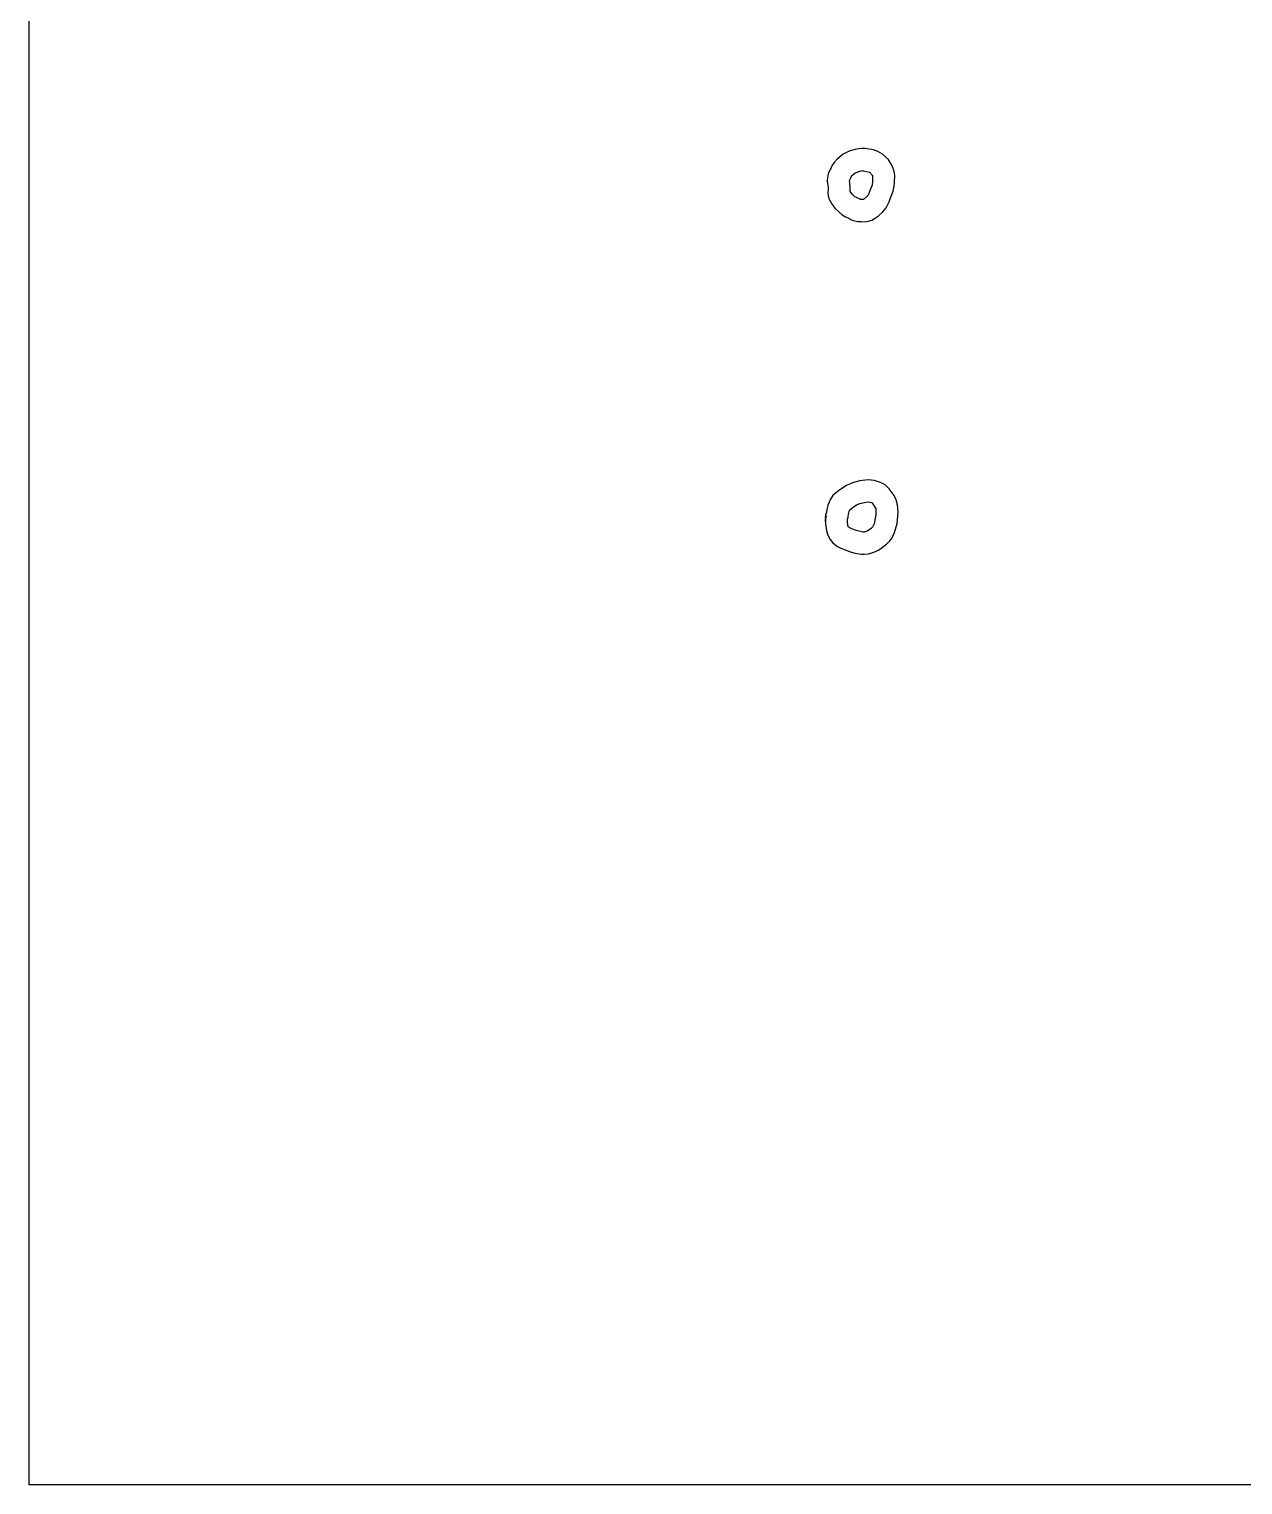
# Model space of a CAD drawing. Extents: x 2 to 598, y 1588 to 7998.
# Drawn here: x 2 to 266.2, y 2380.9 to 2697.9 of the extents above; entities that cross this region are included whole.
import ezdxf

# ---------------------------------------------------------------- set-up
doc = ezdxf.new("R2010")
doc.units = 0

msp = doc.modelspace()

# ---------------------------------------------------------------- linework, layer by layer
at = {"layer": 'Calque 1'}
for p, q in [((177.25887, 2668.8602), (176.77022, 2668.095725)), ((177.913423, 2669.558625), (177.25887, 2668.8602)), ((178.3849, 2669.9392), (177.913423, 2669.558625)), ((179.2572, 2670.6229), (178.3849, 2669.9392)), ((180.518177, 2671.272175), (179.2572, 2670.6229)), ((181.80743, 2671.6735), (180.518177, 2671.272175)), ((182.54847, 2671.7975), (181.80743, 2671.6735)), ((183.29209, 2671.8795), (182.54847, 2671.7975)), ((183.47245, 2671.8795), (183.29209, 2671.8795)), ((184.01937, 2671.8458), (183.47212, 2671.8938)), ((183.47212, 2671.8938), (183.47245, 2671.8795)), ((185.80219, 2671.554838), (184.01937, 2671.8458)), ((186.780576, 2671.206336), (185.80219, 2671.554838)), ((187.77521, 2670.6428), (186.780576, 2671.206336)), ((189.033961, 2669.547588), (187.77521, 2670.6428)), ((189.83813, 2668.2672), (189.033961, 2669.547588)), ((175.977503, 2666.336412), (175.74995, 2665.0876)), ((176.27188, 2666.9883), (175.977503, 2666.336412)), ((176.32198, 2667.1366), (176.27188, 2666.9883)), ((176.40928, 2667.333), (176.32198, 2667.1366)), ((176.51832, 2667.5376), (176.40928, 2667.333)), ((176.53592, 2667.5636), (176.51832, 2667.5376)), ((176.71162, 2667.899), (176.53592, 2667.5636)), ((176.77022, 2668.095725), (176.71162, 2667.899)), ((180.87956, 2665.4992), (180.9824, 2665.6945)), ((180.9824, 2665.6945), (181.15035, 2665.9916)), ((181.15035, 2665.9916), (181.40356, 2666.1994)), ((181.40356, 2666.1994), (181.84074, 2666.5709)), ((181.84074, 2666.5709), (182.82983, 2666.9766)), ((182.82983, 2666.9766), (183.21844, 2667.0406)), ((183.21844, 2667.0406), (183.4391, 2667.0636)), ((183.43885, 2667.0643), (183.60576, 2667.0513)), ((183.4391, 2667.0636), (183.43885, 2667.0643)), ((183.60576, 2667.0513), (184.95762, 2666.7201)), ((184.95762, 2666.7201), (185.61391, 2665.9708)), ((185.61391, 2665.9708), (185.60791, 2664.7853)), ((190.281233, 2667.135886), (189.83813, 2668.2672)), ((190.447357, 2666.091188), (190.281233, 2667.135886)), ((190.39366, 2664.4566), (190.447357, 2666.091188)), ((175.75, 2664.8), (175.748, 2664.81)), ((175.748, 2664.81), (175.88184, 2663.795)), ((175.74995, 2665.0876), (175.75, 2664.81)), ((175.75, 2664.81), (175.75, 2664.8)), ((175.88184, 2663.795), (175.93454, 2663.5615)), ((175.98264, 2663.1114), (175.89174, 2662.2556)), ((175.93454, 2663.5615), (175.98264, 2663.1114)), ((180.58598, 2664.847), (180.67798, 2665.0646)), ((180.66448, 2664.4284), (180.58598, 2664.847)), ((180.7823, 2663.35), (180.66448, 2664.4284)), ((180.67798, 2665.0646), (180.80666, 2665.3586)), ((180.7451, 2662.5087), (180.7823, 2662.8285)), ((181.160305, 2661.916725), (180.7451, 2662.5087)), ((180.7823, 2662.8285), (180.7823, 2663.35)), ((180.80666, 2665.3586), (180.87956, 2665.4992)), ((185.08389, 2662.8511), (184.66582, 2661.739)), ((185.53761, 2663.9259), (185.08389, 2662.8511)), ((185.60791, 2664.7853), (185.53761, 2663.9259)), ((189.56012, 2661.1364), (190.13631, 2662.572)), ((190.13631, 2662.572), (190.35581, 2663.72445)), ((190.35581, 2663.72445), (190.39366, 2664.4566)), ((175.89174, 2662.2556), (175.926691, 2661.602913)), ((175.926691, 2661.602913), (176.01835, 2661.3358)), ((176.01835, 2661.3358), (176.14134, 2660.9973)), ((176.14134, 2660.9973), (176.27259, 2660.697)), ((176.27259, 2660.697), (176.807579, 2659.716705)), ((176.807579, 2659.716705), (177.46026, 2658.852238)), ((181.77036, 2661.378), (181.160305, 2661.916725)), ((181.78486, 2661.368), (181.77036, 2661.378)), ((182.09337, 2661.2249), (181.78486, 2661.368)), ((182.75121, 2660.8849), (182.09337, 2661.2249)), ((182.92071, 2660.782), (182.75121, 2660.8849)), ((183.29381, 2660.759), (182.92071, 2660.782)), ((183.6571, 2660.77), (183.29381, 2660.759)), ((184.30874, 2661.3359), (183.6571, 2660.77)), ((184.66582, 2661.739), (184.30874, 2661.3359)), ((188.5979, 2658.9758), (189.268535, 2660.2754)), ((189.268535, 2660.2754), (189.56012, 2661.1364)), ((177.46026, 2658.852238), (179.01558, 2657.4616)), ((179.01558, 2657.4616), (179.7468, 2657.0316)), ((179.7468, 2657.0316), (179.95196, 2656.9426)), ((179.95196, 2656.9426), (180.43927, 2656.692)), ((180.43927, 2656.692), (180.49297, 2656.655)), ((180.49297, 2656.655), (181.18957, 2656.3)), ((181.18957, 2656.3), (182.364185, 2656.010538)), ((184.674841, 2656.041555), (185.46993, 2656.3098)), ((185.46993, 2656.3098), (186.834797, 2657.14935)), ((186.834797, 2657.14935), (187.82999, 2658.0885)), ((187.82999, 2658.0885), (188.5979, 2658.9758)), ((182.364185, 2656.010538), (183.1512, 2655.9739)), ((183.1512, 2655.9739), (184.00854, 2655.947563)), ((184.00854, 2655.947563), (184.674841, 2656.041555)), ((181.27979, 2599.0737), (179.93207, 2598.5171)), ((182.84484, 2599.5348), (181.27979, 2599.0737)), ((184.65685, 2599.7547), (182.84484, 2599.5348)), ((185.991609, 2599.6322), (184.65559, 2599.7561)), ((184.65559, 2599.7561), (184.65685, 2599.7547)), ((187.37325, 2599.1903), (185.991609, 2599.6322)), ((188.34303, 2598.634663), (187.37325, 2599.1903)), ((177.006379, 2596.294166), (176.45477, 2595.508)), ((177.578055, 2596.87425), (177.006379, 2596.294166)), ((178.53319, 2597.5988), (177.578055, 2596.87425)), ((179.93207, 2598.5171), (178.53319, 2597.5988)), ((189.26151, 2597.7749), (188.34303, 2598.634663)), ((190.293765, 2596.338363), (189.26151, 2597.7749)), ((190.742384, 2595.405158), (190.293765, 2596.338363)), ((175.58325, 2592.6821), (175.41427, 2592.0733)), ((175.59025, 2592.7061), (175.58325, 2592.6821)), ((175.66515, 2593.2337), (175.59025, 2592.7061)), ((175.911797, 2594.246012), (175.66515, 2593.2337)), ((176.45477, 2595.508), (175.911797, 2594.246012)), ((180.358, 2592.2304), (180.61483, 2593.1197)), ((180.61483, 2593.1197), (181.40031, 2593.7564)), ((181.40031, 2593.7564), (182.16047, 2594.2731)), ((182.16047, 2594.2731), (182.87464, 2594.5537)), ((182.87464, 2594.5537), (183.876055, 2594.83725)), ((183.876055, 2594.83725), (184.70089, 2594.9351)), ((184.70089, 2594.9351), (184.70185, 2594.9292)), ((184.70185, 2594.9292), (185.40413, 2594.8145)), ((185.40413, 2594.8145), (185.55089, 2594.7335)), ((185.55089, 2594.7335), (186.33689, 2593.425)), ((186.33689, 2593.425), (186.31109, 2592.1269)), ((191.05572, 2594.2893), (190.742384, 2595.405158)), ((191.164435, 2592.858675), (191.05572, 2594.2893)), ((191.09762, 2591.8062), (191.164435, 2592.858675)), ((175.38387, 2591.2208), (175.31977, 2590.9475)), ((175.31977, 2590.9475), (175.32377, 2590.9375)), ((175.32377, 2590.9375), (175.37287, 2590.182)), ((175.41427, 2592.0733), (175.35687, 2591.6139)), ((175.35687, 2591.6139), (175.37187, 2591.477)), ((175.371, 2591.52), (175.438454, 2591.917563)), ((175.37187, 2591.505), (175.371, 2591.52)), ((175.37187, 2591.477), (175.37187, 2591.505)), ((175.37287, 2590.182), (175.373, 2590.13)), ((175.373, 2590.13), (175.57453, 2588.60835)), ((175.43507, 2590.888), (175.38387, 2591.2208)), ((175.54721, 2591.9247), (175.39477, 2591.2673)), ((175.39477, 2591.2673), (175.43507, 2590.888)), ((175.4051, 2591.7521), (175.54721, 2591.9247)), ((175.438454, 2591.917563), (175.4051, 2591.7521)), ((180.1346, 2590.9275), (180.1436, 2590.9685)), ((180.162, 2590.51), (180.1346, 2590.9275)), ((180.143, 2590.98), (180.1549, 2591.2275)), ((180.1436, 2590.9685), (180.143, 2590.98)), ((180.1549, 2591.2275), (180.1869, 2591.3225)), ((180.16213, 2590.4959), (180.162, 2590.51)), ((180.30166, 2589.5373), (180.16213, 2590.4959)), ((180.1869, 2591.3225), (180.2091, 2591.3875)), ((180.206925, 2591.335175), (180.282, 2591.6505)), ((180.2091, 2591.3875), (180.206925, 2591.335175)), ((180.282, 2591.6505), (180.385198, 2592.239812)), ((180.32076, 2589.5123), (180.30166, 2589.5373)), ((180.96775, 2589.1268), (180.32076, 2589.5123)), ((180.385198, 2592.239812), (180.358, 2592.2304)), ((185.78399, 2589.7064), (185.59796, 2589.419)), ((186.00878, 2590.1591), (185.78399, 2589.7064)), ((186.31109, 2592.1269), (186.00878, 2590.1591)), ((190.42996, 2588.2959), (190.948103, 2590.202325)), ((190.948103, 2590.202325), (191.09762, 2591.8062)), ((175.57453, 2588.60835), (175.871848, 2587.678063)), ((175.871848, 2587.678063), (176.40756, 2586.724)), ((176.40756, 2586.724), (176.94862, 2586.0449)), ((182.03177, 2588.7201), (180.96775, 2589.1268)), ((183.56242, 2588.3712), (182.03177, 2588.7201)), ((183.84303, 2588.3442), (183.56242, 2588.3712)), ((184.602641, 2588.650387), (183.84303, 2588.3442)), ((185.39487, 2589.234), (184.602641, 2588.650387)), ((185.59796, 2589.419), (185.39487, 2589.234)), ((188.65901, 2585.7172), (189.41297, 2586.4717)), ((189.41297, 2586.4717), (189.861047, 2587.101813)), ((189.861047, 2587.101813), (190.02585, 2587.4659)), ((190.02585, 2587.4659), (190.42996, 2588.2959)), ((176.94862, 2586.0449), (178.025337, 2585.222363)), ((178.025337, 2585.222363), (178.68753, 2584.8982)), ((178.68753, 2584.8982), (180.58457, 2584.1401)), ((180.58457, 2584.1401), (181.795582, 2583.799663)), ((181.795582, 2583.799663), (183.22627, 2583.5805)), ((183.22627, 2583.5805), (183.816345, 2583.547375)), ((183.816345, 2583.547375), (184.75382, 2583.6305)), ((184.75382, 2583.6305), (185.895864, 2583.958558)), ((185.895864, 2583.958558), (186.925903, 2584.440263)), ((186.925903, 2584.440263), (188.65901, 2585.7172))]:
    msp.add_line(p, q, dxfattribs=at)
at = {"layer": 'coupe'}
for p, q in [((1.99988, 2380.92), (1.99988, 3172.03)), ((408.014, 2380.92), (1.99988, 2380.92))]:
    msp.add_line(p, q, dxfattribs=at)

doc.saveas('drawing.dxf')
